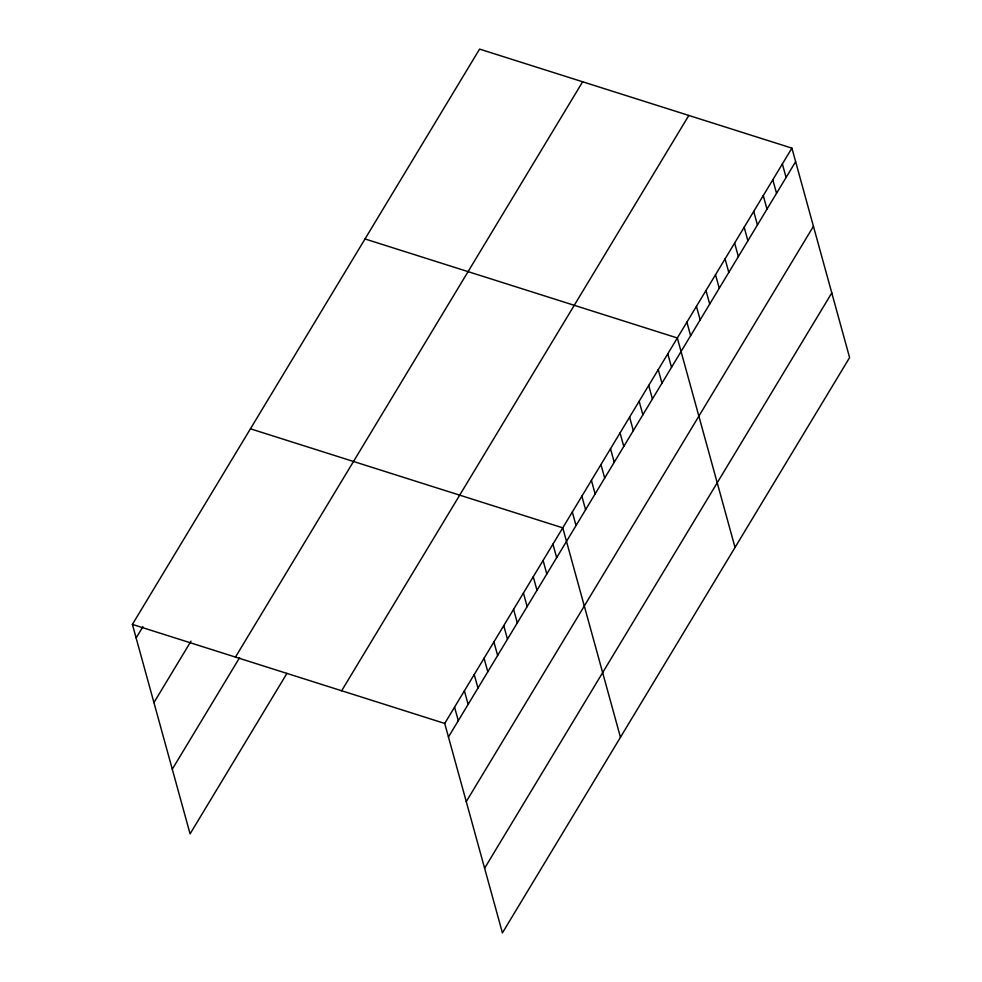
<?xml version="1.0" encoding="UTF-8"?>
<svg xmlns="http://www.w3.org/2000/svg" width="982" height="982" viewBox="0 0 982 982"><rect width="100%" height="100%" fill="white"/><g stroke="black" fill="none" stroke-linecap="round" stroke-linejoin="round"><path stroke-width="1.47" d="M286.953 673.37L190.091 833.865L132.398 624.405L479.584 49.1L791.909 148.135L849.602 357.595L502.416 932.9L444.723 723.439L791.909 148.135M136.13 637.944L142.93 626.663M153.941 702.596L191.011 641.16M235.459 657.093L582.645 81.776M172.28 769.213L239.633 657.621M341.65 690.763L688.836 115.446M448.455 736.979L795.641 161.662M466.254 801.631L813.44 226.314M484.605 868.248L831.791 292.931M365.009 238.957L677.334 337.98L735.027 547.44M250.447 428.803L562.76 527.837L620.464 737.298M132.398 624.405L444.723 723.439M782.359 163.957L786.091 177.484M772.809 179.767L776.541 193.307M763.26 195.59L766.991 209.129M753.722 211.412L757.441 224.952M744.172 227.235L747.891 240.774M734.622 243.057L738.354 256.584M725.072 258.88L728.804 272.407M715.522 274.702L719.254 288.229M705.984 290.525L709.704 304.052M696.434 306.335L700.154 319.874M686.884 322.157L690.616 335.697M667.785 353.802L671.516 367.342M658.235 369.625L661.966 383.164M648.697 385.447L652.416 398.974M639.147 401.27L642.879 414.797M629.597 417.092L633.329 430.619M620.047 432.902L623.779 446.442M610.497 448.725L614.229 462.264M600.959 464.547L604.679 478.087M591.409 480.37L595.129 493.909M581.86 496.192L585.591 509.732M572.31 512.015L576.041 525.542M552.927 544.138L556.659 557.666M543.095 560.44L546.814 573.967M533.251 576.741L536.982 590.268M523.418 593.03L527.15 606.569M513.574 609.331L517.305 622.87M503.741 625.632L507.473 639.172M493.909 641.933L497.628 655.473M484.065 658.235L487.796 671.774M474.232 674.536L477.964 688.075M464.4 690.837L468.119 704.376M454.556 707.138L458.287 720.678"/></g></svg>
